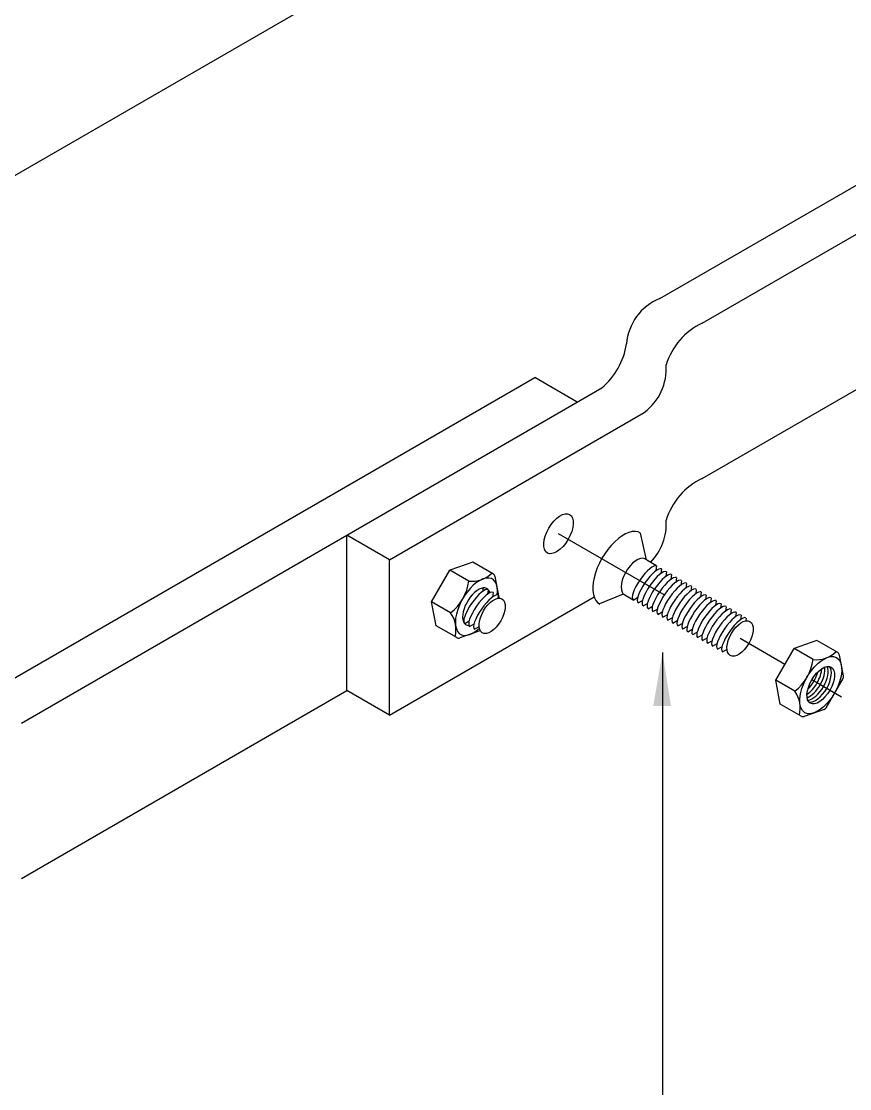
# Model space of a CAD drawing. Header units: millimetres. Extents: x -6154 to -6131.7, y -4429.1 to -4414.6.
# Drawn here: x -6142.388 to -6139.6, y -4424.196 to -4420.603 of the extents above; entities that cross this region are included whole.
import ezdxf

# ---------------------------------------------------------------- set-up
doc = ezdxf.new("R2010")
doc.units = ezdxf.units.MM
doc.header["$LTSCALE"] = 10
doc.linetypes.add('DASHDOT', pattern=[1, 0.5, -0.25, 0, -0.25])
doc.layers.add('Termotécnica', color=7, linetype='Continuous')

msp = doc.modelspace()

# ---------------------------------------------------------------- linework, layer by layer
at = {"layer": 'Termotécnica', "color": 2}
for p, q in [((-6143.1455, -4421.5458), (-6138.0856, -4418.6245)), ((-6140.2397, -4421.5364), (-6138.3876, -4420.4672)), ((-6140.0966, -4421.619), (-6138.3876, -4420.6323)), ((-6140.0966, -4422.142), (-6138.7121, -4421.3426)), ((-6142.4532, -4422.8374), (-6140.6599, -4421.802)), ((-6140.5169, -4421.8846), (-6140.6599, -4421.802)), ((-6142.3884, -4422.9651), (-6140.4345, -4421.837)), ((-6141.1497, -4422.4151), (-6140.2915, -4421.9196)), ((-6141.2927, -4422.8555), (-6141.2927, -4422.3325)), ((-6141.1497, -4422.4151), (-6141.2927, -4422.3325)), ((-6140.284, -4422.4159), (-6140.3039, -4422.3255)), ((-6141.1497, -4422.9381), (-6141.1497, -4422.4151)), ((-6140.8691, -4422.4235), (-6140.9463, -4422.4502)), ((-6140.7992, -4422.4639), (-6140.8691, -4422.4235)), ((-6140.2501, -4422.4362), (-6140.2835, -4422.4163)), ((-6141.0079, -4422.557), (-6140.9463, -4422.4502)), ((-6140.8821, -4422.4873), (-6140.9463, -4422.4502)), ((-6140.2501, -4422.4362), (-6140.2521, -4422.4515)), ((-6140.2334, -4422.4464), (-6140.2354, -4422.4612)), ((-6140.2168, -4422.4556), (-6140.2188, -4422.4709)), ((-6140.7798, -4422.5423), (-6140.7933, -4422.4722)), ((-6140.2, -4422.4652), (-6140.202, -4422.4806)), ((-6140.1832, -4422.4764), (-6140.1852, -4422.4918)), ((-6140.1665, -4422.4861), (-6140.1685, -4422.5015)), ((-6140.1496, -4422.4956), (-6140.1516, -4422.5112)), ((-6140.8343, -4422.5102), (-6140.8358, -4422.5219)), ((-6140.8169, -4422.5162), (-6140.8189, -4422.5316)), ((-6140.8002, -4422.5259), (-6140.8022, -4422.5413)), ((-6140.7834, -4422.5356), (-6140.7845, -4422.5444)), ((-6140.3626, -4422.5311), (-6140.442, -4422.5639)), ((-6140.3291, -4422.551), (-6140.3626, -4422.5311)), ((-6140.1329, -4422.5052), (-6140.1349, -4422.5209)), ((-6140.1166, -4422.5153), (-6140.1185, -4422.5303)), ((-6140.0998, -4422.5249), (-6140.1018, -4422.54)), ((-6140.0831, -4422.5346), (-6140.085, -4422.5497)), ((-6141.1497, -4422.9381), (-6140.4603, -4422.5401)), ((-6140.9437, -4422.5941), (-6141.0079, -4422.557)), ((-6140.9925, -4422.6372), (-6141.0079, -4422.557)), ((-6140.3291, -4422.551), (-6140.3145, -4422.5427)), ((-6140.3124, -4422.5607), (-6140.2978, -4422.5524)), ((-6140.2958, -4422.5704), (-6140.281, -4422.5621)), ((-6140.279, -4422.5801), (-6140.2643, -4422.5717)), ((-6140.0663, -4422.5443), (-6140.0683, -4422.5593)), ((-6140.0496, -4422.5539), (-6140.0515, -4422.569)), ((-6140.0328, -4422.5636), (-6140.0348, -4422.5787)), ((-6140.2623, -4422.5898), (-6140.2475, -4422.5814)), ((-6140.2455, -4422.5994), (-6140.2308, -4422.5911)), ((-6140.2288, -4422.6091), (-6140.214, -4422.6007)), ((-6140.0161, -4422.5733), (-6140.018, -4422.5883)), ((-6139.9993, -4422.583), (-6140.0013, -4422.598)), ((-6139.9824, -4422.5924), (-6139.9844, -4422.6077)), ((-6139.9657, -4422.6021), (-6139.9677, -4422.6174)), ((-6140.9226, -4422.6775), (-6140.9925, -4422.6372)), ((-6140.8961, -4422.6298), (-6140.8811, -4422.6213)), ((-6140.8795, -4422.6396), (-6140.8643, -4422.6309)), ((-6140.8629, -4422.6487), (-6140.8477, -4422.6401)), ((-6140.2122, -4422.6189), (-6140.1973, -4422.6104)), ((-6140.1955, -4422.6285), (-6140.1806, -4422.6201)), ((-6140.1787, -4422.6382), (-6140.1638, -4422.6297)), ((-6140.162, -4422.6479), (-6140.1471, -4422.6394)), ((-6139.9489, -4422.6117), (-6139.95, -4422.6206)), ((-6140.845, -4422.6551), (-6140.9124, -4422.6785)), ((-6140.1452, -4422.6575), (-6140.1303, -4422.6491)), ((-6140.1286, -4422.6673), (-6140.1136, -4422.6587)), ((-6140.1119, -4422.677), (-6140.0968, -4422.6684)), ((-6140.0951, -4422.6866), (-6140.0801, -4422.6781)), ((-6140.0784, -4422.6963), (-6140.0633, -4422.6878)), ((-6140.0616, -4422.706), (-6140.0466, -4422.6974)), ((-6140.0451, -4422.7157), (-6140.0298, -4422.7071)), ((-6139.8491, -4422.8211), (-6139.7874, -4422.7143)), ((-6139.7103, -4422.6875), (-6139.7874, -4422.7143)), ((-6139.7232, -4422.7513), (-6139.7874, -4422.7143)), ((-6139.6404, -4422.7279), (-6139.7103, -4422.6875)), ((-6140.2303, -4422.7276), (-6140.2303, -4425.2679)), ((-6140.0283, -4422.7254), (-6140.0131, -4422.7168)), ((-6139.621, -4422.8064), (-6139.6345, -4422.7363)), ((-6139.8337, -4422.9012), (-6139.8491, -4422.8211)), ((-6139.7849, -4422.8581), (-6139.8491, -4422.8211)), ((-6139.6795, -4422.9137), (-6139.6224, -4422.8149)), ((-6142.3884, -4423.4881), (-6141.2927, -4422.8555)), ((-6141.1497, -4422.9381), (-6141.2927, -4422.8555)), ((-6139.7638, -4422.9416), (-6139.8337, -4422.9012)), ((-6139.6861, -4422.9192), (-6139.7535, -4422.9425))]:
    msp.add_line(p, q, dxfattribs=at)
at = {"layer": 'Termotécnica', "color": 1, "linetype": 'DASHDOT', "ltscale": 2}
for p, q in [((-6140.2248, -4422.533), (-6140.5803, -4422.3277)), ((-6139.8181, -4422.7678), (-6139.9692, -4422.6805)), ((-6139.6277, -4422.8777), (-6139.7281, -4422.8197))]:
    msp.add_line(p, q, dxfattribs=at)
at = {"layer": 'Termotécnica', "color": 2}
for centre, radius, start, end in [((-6140.1736, -4421.702), 0.1782, 111.7429, 175.7975), ((-6139.9999, -4421.825), 0.2276, 115.1462, 163.2454), ((-6140.5938, -4421.6503), 0.2455, 310.466, 350.9418), ((-6140.403, -4421.7713), 0.1856, 306.9562, 3.6826), ((-6139.9999, -4422.348), 0.2276, 115.1462, 163.2454), ((-6140.403, -4422.2943), 0.1856, 315.6339, 3.6826), ((-6140.8718, -4422.3926), 0.0953, 263.8108, 314.501), ((-6140.8054, -4422.4746), 0.0123, 10.8846, 60), ((-6141.045, -4422.4644), 0.1646, 307.9969, 352.0248), ((-6140.7919, -4422.5446), 0.0123, 359.1317, 10.8846), ((-6141.0209, -4422.6504), 0.0956, 345.5818, 36.1065), ((-6140.9164, -4422.6669), 0.0123, 240, 289.1165), ((-6140.849, -4422.6435), 0.0123, 289.1165, 296.2919), ((-6139.8862, -4422.7284), 0.1646, 307.9969, 352.0248), ((-6139.713, -4422.6566), 0.0953, 263.8108, 314.501), ((-6139.6466, -4422.7386), 0.0123, 10.8846, 60), ((-6139.6331, -4422.8087), 0.0123, 330, 10.8846), ((-6139.8621, -4422.9144), 0.0956, 345.5818, 36.1065), ((-6139.6901, -4422.9075), 0.0123, 289.1165, 330), ((-6139.7576, -4422.9309), 0.0123, 240, 289.1165)]:
    msp.add_arc(centre, radius, start, end, dxfattribs=at)
for centre, major_axis, ratio in [((-6140.5803, -4422.3277), (-0.0375, -0.0649), 0.500279), ((-6140.8037, -4422.6043), (-0.033, -0.0572), 0.509483), ((-6139.9692, -4422.6805), (-0.033, -0.0572), 0.509483), ((-6139.6976, -4422.8373), (-0.0536, -0.0928), 0.500279), ((-6139.6976, -4422.8373), (-0.0351, -0.0608), 0.500279)]:
    msp.add_ellipse(centre, major_axis=major_axis, ratio=ratio, dxfattribs=at)
for centre, major_axis, start_param, end_param in [((-6140.3738, -4422.4442), (-0.0689, -0.1193), 3.123624, 6.31293), ((-6140.323, -4422.4735), (0.035, 0.0607), 6.141843, 9.272385), ((-6140.8565, -4422.5733), (0.0536, 0.0928), 5.414719, 10.426914), ((-6140.8565, -4422.5733), (-0.0351, -0.0608), 2.686448, 6.55275)]:
    msp.add_ellipse(centre, major_axis=major_axis, ratio=0.500279, start_param=start_param, end_param=end_param, dxfattribs=at)
at = {"layer": 'Termotécnica', "color": 1}
for centre, major_axis, ratio, start_param, end_param in [((-6140.2895, -4422.4934), (-0.0397, -0.0571), 0.281547, 3.158868, 6.283185), ((-6140.2728, -4422.5037), (-0.0397, -0.0571), 0.281547, 3.158868, 6.283185), ((-6140.2562, -4422.5129), (-0.0397, -0.0571), 0.281547, 3.158868, 6.283185), ((-6140.2394, -4422.5225), (-0.0397, -0.0571), 0.281547, 3.158868, 6.283185), ((-6140.2227, -4422.5328), (-0.0397, -0.0571), 0.281547, 3.158868, 6.283185), ((-6140.2059, -4422.5419), (-0.0397, -0.0571), 0.281547, 3.158868, 6.283185), ((-6140.1892, -4422.5515), (-0.0397, -0.0571), 0.281547, 3.158868, 6.283185), ((-6140.1725, -4422.5618), (-0.0397, -0.0571), 0.281547, 3.158868, 6.283185), ((-6140.8565, -4422.5733), (-0.0397, -0.0571), 0.281547, 3.158868, 6.283185), ((-6140.8398, -4422.5825), (-0.0397, -0.0571), 0.281547, 3.158868, 6.283185), ((-6140.8231, -4422.5921), (-0.0397, -0.0571), 0.281547, 3.158868, 6.283185), ((-6140.1558, -4422.5714), (-0.0397, -0.0571), 0.281547, 3.158868, 6.283185), ((-6140.139, -4422.5811), (-0.0397, -0.0571), 0.281547, 3.158868, 6.283185), ((-6140.1223, -4422.5913), (-0.0397, -0.0571), 0.281547, 3.158868, 6.283185), ((-6140.1057, -4422.6005), (-0.0397, -0.0571), 0.281547, 3.158868, 6.283185), ((-6140.0889, -4422.6102), (-0.0397, -0.0571), 0.281547, 3.158868, 6.283185), ((-6140.0722, -4422.6204), (-0.0397, -0.0571), 0.281547, 3.158868, 6.283185), ((-6140.0554, -4422.6295), (-0.0397, -0.0571), 0.281547, 3.158868, 6.283185), ((-6140.0387, -4422.6392), (-0.0397, -0.0571), 0.281547, 3.158868, 6.283185), ((-6140.022, -4422.6494), (-0.0397, -0.0571), 0.281547, 3.158868, 6.283185), ((-6140.0053, -4422.6586), (-0.0397, -0.0571), 0.281547, 3.158868, 6.283185), ((-6139.9886, -4422.6683), (-0.0397, -0.0571), 0.281547, 3.158868, 6.283185), ((-6139.7404, -4422.8126), (-0.0351, -0.0608), 0.500279, 0.785292, 2.36675), ((-6139.7297, -4422.8188), (-0.0351, -0.0608), 0.500279, 0.558566, 2.581302), ((-6139.719, -4422.825), (-0.0351, -0.0608), 0.500279, 0.364789, 2.778721), ((-6139.7083, -4422.8311), (-0.0351, -0.0608), 0.500279, 0.18491, 2.972727), ((-6139.7511, -4422.8065), (-0.0351, -0.0608), 0.500279, 1.074262, 2.069382)]:
    msp.add_ellipse(centre, major_axis=major_axis, ratio=ratio, start_param=start_param, end_param=end_param, dxfattribs=at)
at = {"layer": 'Termotécnica', "color": 2}
msp.add_solid([(-6140.2615, -4422.9076), (-6140.2014, -4422.908), (-6140.2303, -4422.7276)], dxfattribs=at)

doc.saveas('drawing.dxf')
